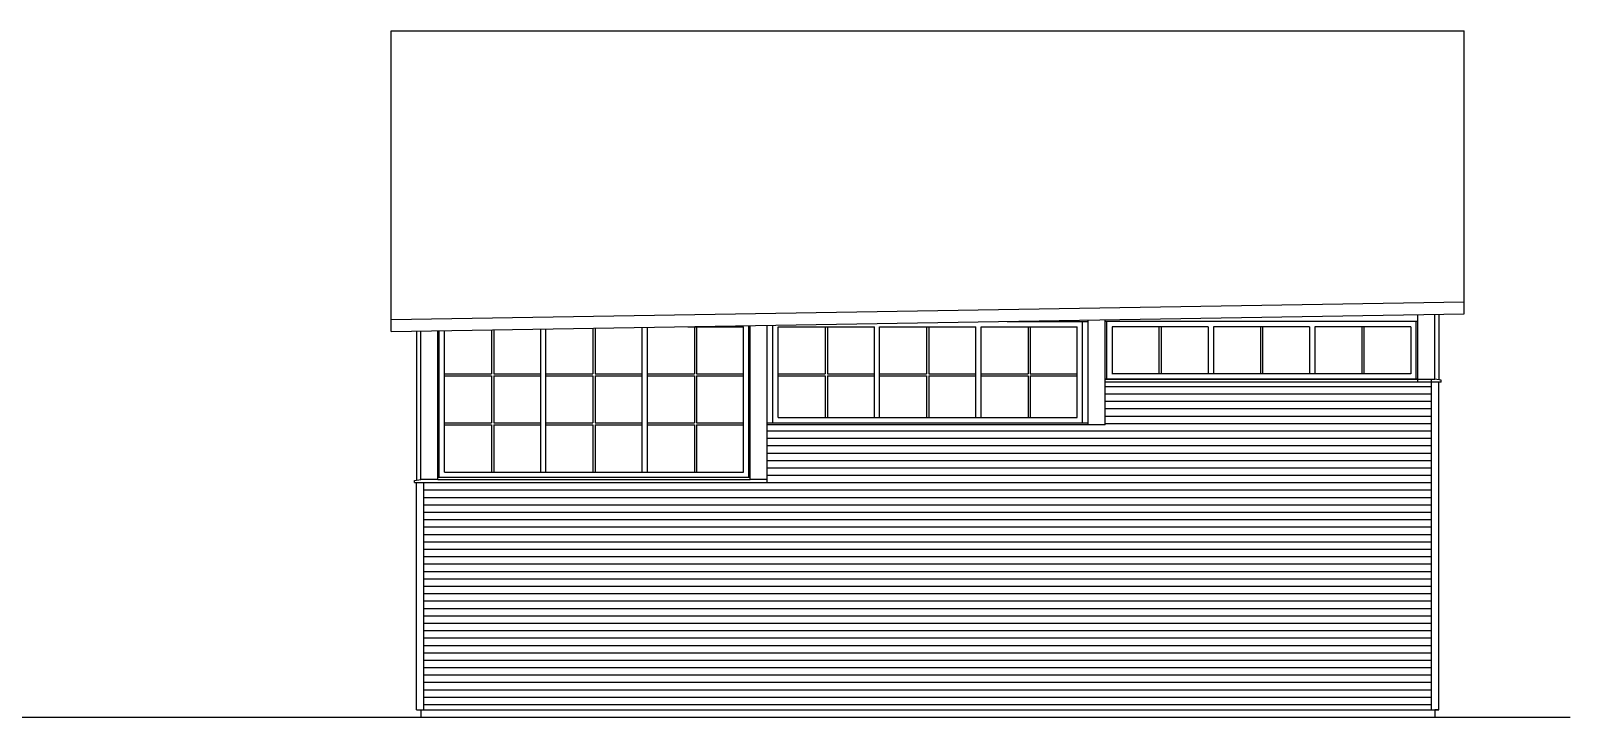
# Model space of a CAD drawing. Header units: inches. Extents: x 419 to 4751, y 1784 to 3815.
# Drawn here: x 4022 to 4751, y 1815 to 2139 of the extents above; entities that cross this region are included whole.
import ezdxf

# ---------------------------------------------------------------- set-up
doc = ezdxf.new("R2010")
doc.units = ezdxf.units.IN
doc.header["$MEASUREMENT"] = 0
for name, color, linetype in [('e1', 253, 'Continuous'), ('e2', 251, 'Continuous'), ('walls', 7, 'Continuous')]:
    doc.layers.add(name, color=color, linetype=linetype)

msp = doc.modelspace()

# ---------------------------------------------------------------- linework, layer by layer
at = {"layer": 'e1'}
for p, q in [((4192.47, 2002.84), (4700.47, 2011.25)), ((4192.47, 1997.15), (4700.47, 2005.55)), ((4678.47, 1973.72), (4678.47, 2005.19)), ((4214.47, 1927.22), (4214.47, 1997.51)), ((4362.45, 1927.22), (4362.45, 1999.96)), ((4370.45, 1925.72), (4370.45, 2000.09)), ((4522.44, 1952.97), (4522.44, 2002.61)), ((4530.44, 1952.97), (4530.44, 2002.74)), ((4688.47, 1973.22), (4530.44, 1973.22)), ((4522.44, 1952.97), (4370.45, 1952.97)), ((4203.47, 1925.72), (4370.45, 1925.72)), ((4214.47, 1927.22), (4362.45, 1927.22))]:
    msp.add_line(p, q, dxfattribs=at)
at = {"layer": 'e2'}
for p, q in [((4688.47, 2005.36), (4688.47, 1974.39)), ((4204.47, 1997.35), (4204.47, 1926.89)), ((4215.21, 1928.22), (4215.21, 1997.52)), ((4217.71, 1930.72), (4217.71, 1997.57)), ((4239.96, 1997.93), (4239.96, 1977.22)), ((4240.96, 1997.95), (4240.96, 1977.22)), ((4263.21, 1930.72), (4263.21, 1998.32)), ((4265.71, 1930.72), (4265.71, 1998.36)), ((4287.96, 1998.73), (4287.96, 1977.22)), ((4288.96, 1998.74), (4288.96, 1977.22)), ((4311.21, 1930.72), (4311.21, 1999.11)), ((4313.71, 1930.72), (4313.71, 1999.15)), ((4332.95, 1999.47), (4359.21, 1999.47)), ((4335.96, 1999.47), (4335.96, 1977.22)), ((4336.96, 1999.47), (4336.96, 1977.22)), ((4359.21, 1930.72), (4359.21, 1999.47)), ((4361.71, 1928.22), (4361.71, 1999.95)), ((4373.19, 1953.97), (4373.19, 2000.14)), ((4375.69, 1999.47), (4421.19, 1999.47)), ((4375.69, 1956.47), (4375.69, 1999.47)), ((4397.94, 1999.47), (4397.94, 1977.22)), ((4398.94, 1999.47), (4398.94, 1977.22)), ((4421.19, 1956.47), (4421.19, 1999.47)), ((4423.69, 1999.47), (4469.19, 1999.47)), ((4423.69, 1956.47), (4423.69, 1999.47)), ((4445.94, 1999.47), (4445.94, 1977.22)), ((4446.94, 1999.47), (4446.94, 1977.22)), ((4469.19, 1956.47), (4469.19, 1999.47)), ((4471.69, 1956.47), (4471.69, 1999.47)), ((4471.69, 1999.47), (4517.19, 1999.47)), ((4484.04, 2001.97), (4522.44, 2001.97)), ((4493.94, 1999.47), (4493.94, 1977.22)), ((4494.94, 1999.47), (4494.94, 1977.22)), ((4517.19, 1956.47), (4517.19, 1999.47)), ((4519.69, 1953.97), (4519.69, 2001.97)), ((4678.47, 2001.97), (4530.49, 2001.97)), ((4531.18, 1974.72), (4531.23, 2001.97)), ((4579.23, 1999.47), (4533.73, 1999.47)), ((4533.73, 1999.47), (4533.73, 1977.22)), ((4555.93, 1999.47), (4555.93, 1977.22)), ((4556.93, 1999.47), (4556.93, 1977.22)), ((4579.23, 1999.47), (4579.23, 1977.22)), ((4627.23, 1999.47), (4581.73, 1999.47)), ((4581.73, 1999.47), (4581.73, 1977.22)), ((4603.93, 1999.47), (4603.93, 1977.22)), ((4604.93, 1999.47), (4604.93, 1977.22)), ((4627.23, 1999.47), (4627.23, 1977.22)), ((4675.23, 1999.47), (4629.73, 1999.47)), ((4629.73, 1999.47), (4629.73, 1977.22)), ((4651.93, 1999.47), (4651.93, 1977.22)), ((4652.93, 1999.47), (4652.93, 1977.22)), ((4675.23, 1999.47), (4675.23, 1977.22)), ((4677.68, 1974.72), (4677.73, 2001.97)), ((4217.71, 1977.22), (4239.96, 1977.22)), ((4217.71, 1976.22), (4239.96, 1976.22)), ((4239.96, 1976.22), (4239.96, 1953.97)), ((4240.96, 1977.22), (4263.21, 1977.22)), ((4240.96, 1976.22), (4263.21, 1976.22)), ((4240.96, 1976.22), (4240.96, 1953.97)), ((4265.71, 1977.22), (4287.96, 1977.22)), ((4265.71, 1976.22), (4287.96, 1976.22)), ((4287.96, 1976.22), (4287.96, 1953.97)), ((4288.96, 1977.22), (4311.21, 1977.22)), ((4288.96, 1976.22), (4288.96, 1953.97)), ((4288.96, 1976.22), (4311.21, 1976.22)), ((4313.71, 1977.22), (4335.96, 1977.22)), ((4313.71, 1976.22), (4335.96, 1976.22)), ((4335.96, 1976.22), (4335.96, 1953.97)), ((4336.96, 1977.22), (4359.21, 1977.22)), ((4336.96, 1976.22), (4359.21, 1976.22)), ((4336.96, 1976.22), (4336.96, 1953.97)), ((4375.69, 1977.22), (4397.94, 1977.22)), ((4375.69, 1976.22), (4397.94, 1976.22)), ((4397.94, 1976.22), (4397.94, 1956.47)), ((4398.94, 1977.22), (4421.19, 1977.22)), ((4398.94, 1976.22), (4421.19, 1976.22)), ((4398.94, 1976.22), (4398.94, 1956.47)), ((4423.69, 1977.22), (4445.94, 1977.22)), ((4423.69, 1976.22), (4445.94, 1976.22)), ((4445.94, 1976.22), (4445.94, 1956.47)), ((4446.94, 1977.22), (4469.19, 1977.22)), ((4446.94, 1976.22), (4469.19, 1976.22)), ((4446.94, 1976.22), (4446.94, 1956.47)), ((4471.69, 1977.22), (4493.94, 1977.22)), ((4471.69, 1976.22), (4493.94, 1976.22)), ((4493.94, 1976.22), (4493.94, 1956.47)), ((4494.94, 1977.22), (4517.19, 1977.22)), ((4494.94, 1976.22), (4517.19, 1976.22)), ((4494.94, 1976.22), (4494.94, 1956.47)), ((4625.55, 1977.22), (4533.68, 1977.22)), ((4675.18, 1977.22), (4533.73, 1977.22)), ((4678.42, 1974.72), (4530.44, 1974.72)), ((4530.44, 1974.72), (4678.42, 1974.72)), ((4530.44, 1971.22), (4684.97, 1971.22)), ((4678.42, 1974.72), (4686.47, 1974.72)), ((4684.97, 1818.22), (4684.97, 1974.72)), ((4530.44, 1967.72), (4684.97, 1967.72)), ((4530.44, 1964.22), (4684.97, 1964.22)), ((4530.44, 1960.72), (4684.97, 1960.72)), ((4217.71, 1953.97), (4239.96, 1953.97)), ((4240.96, 1953.97), (4263.21, 1953.97)), ((4265.71, 1953.97), (4287.96, 1953.97)), ((4288.96, 1953.97), (4311.21, 1953.97)), ((4313.71, 1953.97), (4335.96, 1953.97)), ((4336.96, 1953.97), (4359.21, 1953.97)), ((4370.45, 1953.97), (4522.44, 1953.97)), ((4372.45, 1953.97), (4520.44, 1953.97)), ((4375.69, 1956.47), (4517.19, 1956.47)), ((4425.33, 1956.47), (4517.19, 1956.47)), ((4530.44, 1957.22), (4684.97, 1957.22)), ((4530.44, 1953.72), (4684.97, 1953.72)), ((4217.71, 1952.97), (4239.96, 1952.97)), ((4239.96, 1952.97), (4239.96, 1930.72)), ((4240.96, 1952.97), (4263.21, 1952.97)), ((4240.96, 1952.97), (4240.96, 1930.72)), ((4265.71, 1952.97), (4287.96, 1952.97)), ((4287.96, 1952.97), (4287.96, 1930.72)), ((4288.96, 1952.97), (4311.21, 1952.97)), ((4288.96, 1952.97), (4288.96, 1930.72)), ((4313.71, 1952.97), (4335.96, 1952.97)), ((4335.96, 1952.97), (4335.96, 1930.72)), ((4336.96, 1952.97), (4359.21, 1952.97)), ((4336.96, 1952.97), (4336.96, 1930.72)), ((4370.45, 1950.22), (4684.97, 1950.22)), ((4370.45, 1946.72), (4684.97, 1946.72)), ((4530.44, 1952.97), (4522.44, 1952.97)), ((4370.45, 1943.22), (4684.97, 1943.22)), ((4370.45, 1939.72), (4684.97, 1939.72)), ((4370.45, 1936.22), (4684.97, 1936.22)), ((4370.45, 1932.72), (4684.97, 1932.72)), ((4214.47, 1927.22), (4206.47, 1927.22)), ((4207.97, 1818.22), (4207.97, 1925.72)), ((4207.97, 1925.72), (4684.97, 1925.72)), ((4214.47, 1928.22), (4362.45, 1928.22)), ((4217.71, 1930.72), (4359.21, 1930.72)), ((4267.35, 1930.72), (4359.21, 1930.72)), ((4370.45, 1927.22), (4362.45, 1927.22)), ((4370.45, 1929.22), (4684.97, 1929.22)), ((4207.97, 1922.22), (4684.97, 1922.22)), ((4207.97, 1918.72), (4684.97, 1918.72)), ((4207.97, 1915.22), (4684.97, 1915.22)), ((4207.97, 1911.72), (4684.97, 1911.72)), ((4207.97, 1908.22), (4684.97, 1908.22)), ((4207.97, 1904.72), (4684.97, 1904.72)), ((4207.97, 1901.22), (4684.97, 1901.22)), ((4207.97, 1897.72), (4684.97, 1897.72)), ((4207.97, 1894.22), (4684.97, 1894.22)), ((4207.97, 1890.72), (4684.97, 1890.72)), ((4207.97, 1887.22), (4684.97, 1887.22)), ((4207.97, 1883.72), (4684.97, 1883.72)), ((4207.97, 1880.22), (4684.97, 1880.22)), ((4207.97, 1876.72), (4684.97, 1876.72)), ((4207.97, 1873.22), (4684.97, 1873.22)), ((4207.97, 1869.72), (4684.97, 1869.72)), ((4207.97, 1866.22), (4684.97, 1866.22)), ((4207.97, 1862.72), (4684.97, 1862.72)), ((4207.97, 1859.22), (4684.97, 1859.22)), ((4207.97, 1855.72), (4684.97, 1855.72)), ((4207.97, 1852.22), (4684.97, 1852.22)), ((4207.97, 1848.72), (4684.97, 1848.72)), ((4207.97, 1845.22), (4684.97, 1845.22)), ((4207.97, 1841.72), (4684.97, 1841.72)), ((4207.97, 1838.22), (4684.97, 1838.22)), ((4207.97, 1834.72), (4684.97, 1834.72)), ((4207.97, 1831.22), (4684.97, 1831.22)), ((4207.97, 1827.72), (4684.97, 1827.72)), ((4207.97, 1824.22), (4684.97, 1824.22)), ((3932.57, 1814.72), (4750.61, 1814.72)), ((4206.47, 1818.22), (4688.47, 1818.22)), ((4206.47, 1818.22), (4206.47, 1814.72)), ((4207.97, 1820.72), (4684.97, 1820.72)), ((4214.47, 1814.72), (4678.47, 1814.72)), ((4686.47, 1818.22), (4686.47, 1814.72))]:
    msp.add_line(p, q, dxfattribs=at)
at = {"layer": 'walls'}
for p, q in [((4192.47, 2139.47), (4700.47, 2139.47)), ((4192.47, 1997.15), (4192.47, 2139.47)), ((4700.47, 2005.55), (4700.47, 2139.47)), ((4686.47, 1974.72), (4686.47, 2005.32)), ((4206.47, 1927.22), (4206.47, 1997.38)), ((4689.47, 1974.22), (4686.47, 1974.72)), ((4688.47, 1818.22), (4688.47, 1973.22)), ((4689.47, 1973.22), (4688.47, 1973.22)), ((4689.47, 1973.22), (4689.47, 1974.22)), ((4203.47, 1926.72), (4206.47, 1927.22)), ((4203.47, 1925.72), (4203.47, 1926.72)), ((4204.47, 1818.22), (4204.47, 1925.72)), ((4370.45, 1927.22), (4370.45, 1927.22)), ((4204.47, 1818.22), (4206.47, 1818.22)), ((4688.47, 1818.22), (4686.47, 1818.22))]:
    msp.add_line(p, q, dxfattribs=at)

doc.saveas('drawing.dxf')
